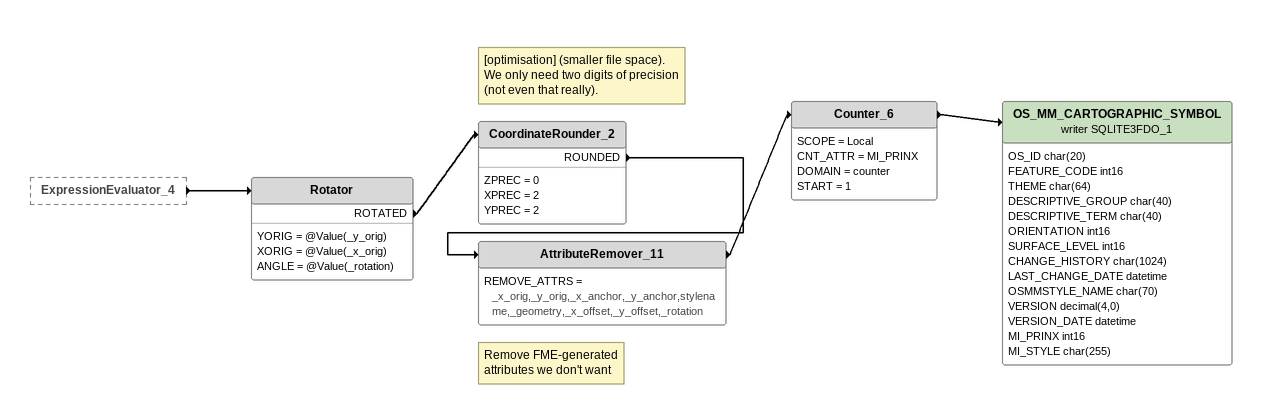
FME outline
ExpressionEvaluator_4 [outside]
    -> Rotator
Rotator
    YORIG = @Value(_y_orig)
    XORIG = @Value(_x_orig)
    ANGLE = @Value(_rotation)
    ROTATED -> CoordinateRounder_2
Note: [optimisation] (smaller file space). / We only need two digits of precision / (not even that really).
CoordinateRounder_2
    ZPREC = 0
    XPREC = 2
    YPREC = 2
    ROUNDED -> AttributeRemover_11
Note: Remove FME-generated / attributes we don't want
AttributeRemover_11
    REMOVE_ATTRS = _x_orig,_y_orig,_x_anchor,_y_anchor,stylename,_geometry,_x_offset,_y_offset,_rotation
    -> Counter_6
Counter_6
    SCOPE = Local
    CNT_ATTR = MI_PRINX
    DOMAIN = counter
    START = 1
    -> OS_MM_CARTOGRAPHIC_SYMBOL (writer SQLITE3FDO_1)
OS_MM_CARTOGRAPHIC_SYMBOL (writer SQLITE3FDO_1)
    attributes: OS_ID char(20), FEATURE_CODE int16, THEME char(64), DESCRIPTIVE_GROUP char(40), DESCRIPTIVE_TERM char(40), ORIENTATION int16, SURFACE_LEVEL int16, CHANGE_HISTORY char(1024), LAST_CHANGE_DATE datetime, OSMMSTYLE_NAME char(70), VERSION decimal(4,0), VERSION_DATE datetime, MI_PRINX int16, MI_STYLE char(255)
